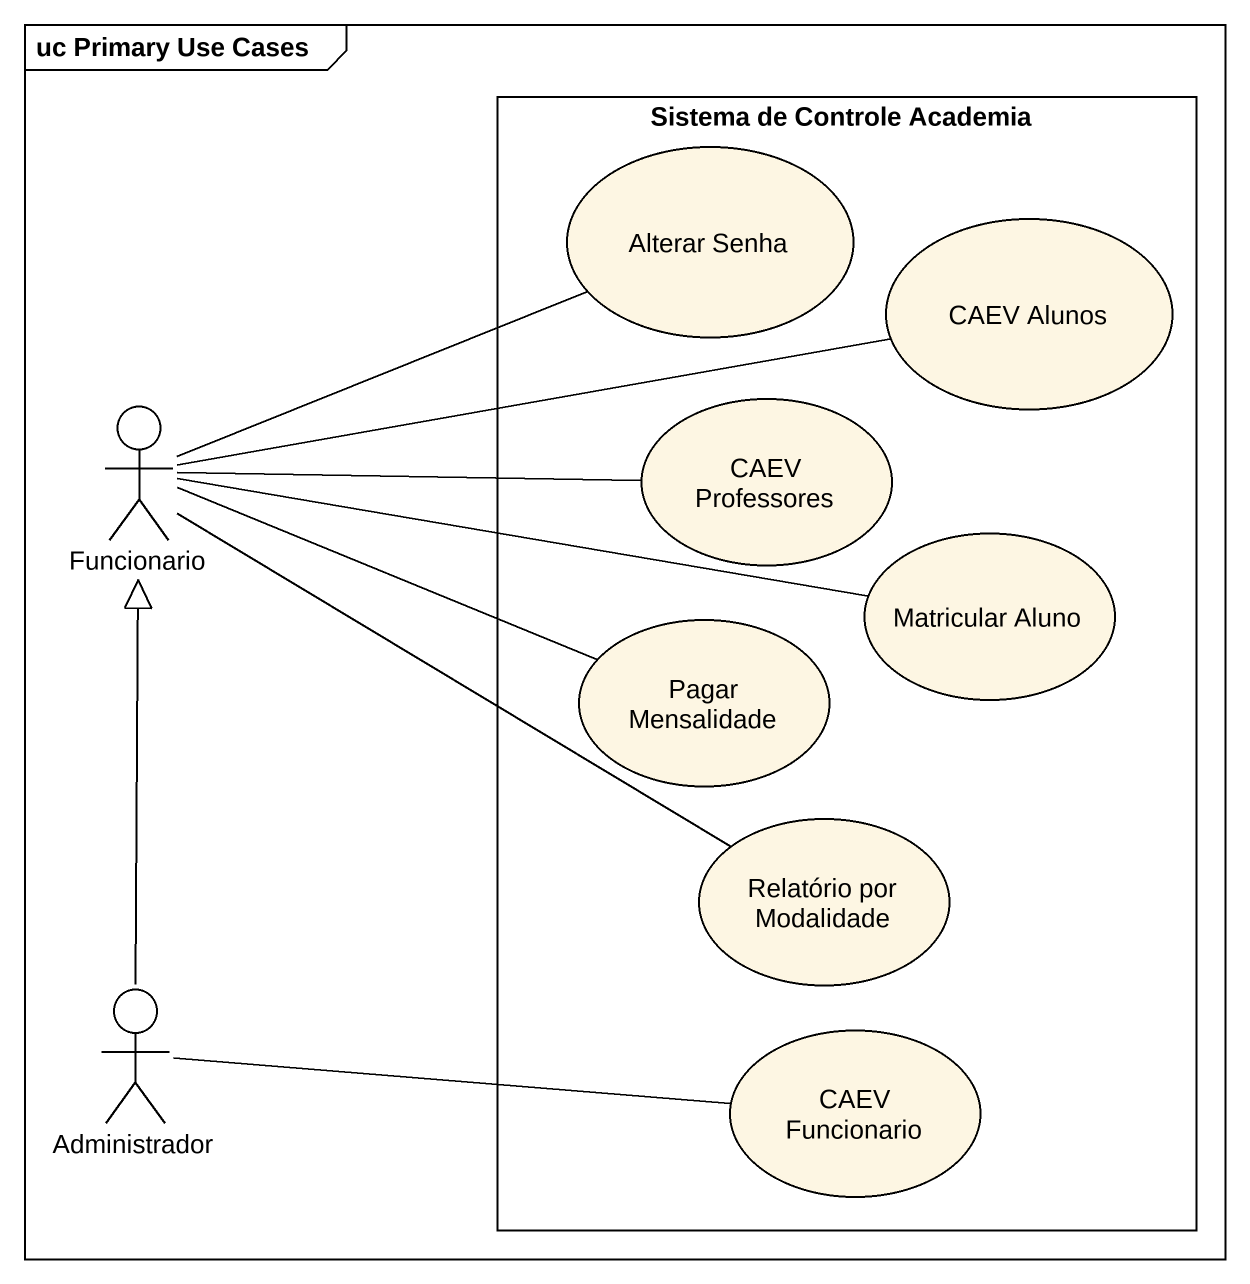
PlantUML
@startuml
mainframe uc Primary Use Cases
rectangle "Sistema de Controle Academia" as Sistema_de_Controle_Academia {
  usecase "Alterar Senha" as Alterar_Senha
  usecase "CAEV Alunos" as CAEV_Alunos
  usecase "CAEV Professores" as CAEV_Professores
  usecase "Matricular Aluno" as Matricular_Aluno
  usecase "Pagar Mensalidade" as Pagar_Mensalidade
  usecase "Relatório por Modalidade" as Relatório_por_Modalidade
  usecase "CAEV Funcionario" as CAEV_Funcionario
}
actor Funcionario
actor Administrador
Funcionario -right- Alterar_Senha
Funcionario -right- CAEV_Alunos
Funcionario -right- CAEV_Professores
Funcionario -right- Matricular_Aluno
Funcionario -right- Pagar_Mensalidade
Funcionario -right- Relatório_por_Modalidade
Administrador -up-|> Funcionario
Administrador -right- CAEV_Funcionario
@enduml
